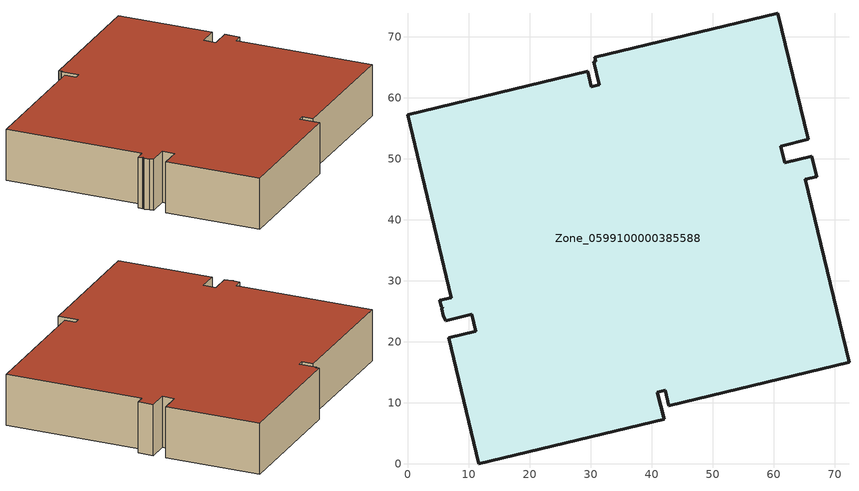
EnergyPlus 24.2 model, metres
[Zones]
Zone_0599100000385588
 floor ground (C_G): 42.04,7.28 11.72,0 6.74,20.7 11.21,21.76 10.56,24.52 6.23,23.46 5.88,24.26 5.59,25.44 5.75,25.78 5.52,25.73 5.27,26.79 7.19,27.26 0,57.23 29.53,64.34 30.15,61.79 31.43,62.11 30.5,65.89 30.86,65.98 30.69,66.68 60.67,73.88 65.64,53.16 61.19,52.09 61.81,49.38 66.27,50.44 67.08,47.08 65.16,46.62 72.36,16.63 42.81,9.56 42.22,12.04 40.97,11.72 z3.62
 wall outside (C_F): 67.08,47.08 66.27,50.44 61.81,49.38 61.19,52.09 65.64,53.16 60.67,73.88 30.69,66.68 30.86,65.98 30.5,65.89 31.43,62.11 30.15,61.79 29.53,64.34 0,57.23 7.19,27.26 5.27,26.79 5.52,25.73 5.75,25.78 5.59,25.44 5.88,24.26 6.23,23.46 10.56,24.52 11.21,21.76 6.74,20.7 11.72,0 42.04,7.28 40.97,11.72 42.22,12.04 42.81,9.56 72.36,16.63 65.16,46.62 67.08,47.08 z3.62:15.2
 roof outside (C_R): 30.5,65.89 31.43,62.11 30.15,61.79 29.53,64.34 0,57.23 7.19,27.26 5.27,26.79 5.52,25.73 5.75,25.78 5.59,25.44 5.88,24.26 6.23,23.46 10.56,24.52 11.21,21.76 6.74,20.7 11.72,0 42.04,7.28 40.97,11.72 42.22,12.04 42.81,9.56 72.36,16.63 65.16,46.62 67.08,47.08 66.27,50.44 61.81,49.38 61.19,52.09 65.64,53.16 60.67,73.88 30.69,66.68 30.86,65.98 z15.2
[BUILDING]
Pand.0599100000385588: North Axis=0; Terrain=City; Loads Convergence Tolerance Value=0.04; Temperature Convergence Tolerance Value=0.4; Solar Distribution=FullExterior; Maximum Number of Warmup Days=25; Minimum Number of Warmup Days=1
[Site:Location]
Rotterdam.The.Hague.AP_ZH_NLD Design_Conditions: Latitude=51.96; Longitude=4.45; Time Zone=1; Elevation=-4.5
[SITE:GROUNDTEMPERATURE:BUILDINGSURFACE]
18, 18, 18, 18, 18, 18, 18, 18, 18, 18, 18, 18
[MATERIAL] Thermal Absorptance=0.9; Solar Absorptance=0.7; Visible Absorptance=0.7
Name | Roughness | Thickness | Conductivity | Density | Specific Heat
G.TI.1992-2005 | MediumSmooth | 0.15 | 0.06 | 540 | 1210
F.TI.1992-2005 | Rough | 0.3 | 0.12 | 1920 | 840
R.TI.1992-2005 | MediumRough | 0.2 | 0.08 | 1500 | 1000
[CONSTRUCTION]
C_G: G.TI.1992-2005
C_F: F.TI.1992-2005
C_R: R.TI.1992-2005
[ZONE]
Zone_0599100000385588: Type=1; Multiplier=1; Ceiling Height=Autocalculate; Volume=Autocalculate; Floor Area=autocalculate; Part of Total Floor Area=Yes
[ZONEINFILTRATION:DESIGNFLOWRATE]
Infil_Zone_0599100000385588: Zone or ZoneList or Space or SpaceList=Zone_0599100000385588; Schedule=AlwaysOn; Design Flow Rate Calculation Method=Flow/Area; Flow Rate per Floor Area=0.0015; Constant Term Coefficient=1; Temperature Term Coefficient=0; Velocity Term Coefficient=0; Velocity Squared Term Coefficient=0
[HVACTEMPLATE:ZONE:IDEALLOADSAIRSYSTEM]
Zone_0599100000385588: Maximum Heating Supply Air Temperature=50; Minimum Cooling Supply Air Temperature=13; Maximum Heating Supply Air Humidity Ratio=0.0156; Minimum Cooling Supply Air Humidity Ratio=0.0077; Heating Limit=NoLimit; Cooling Limit=NoLimit; Dehumidification Control Type=ConstantSensibleHeatRatio; Cooling Sensible Heat Ratio=0.7; Dehumidification Setpoint=60; Humidification Control Type=None; Humidification Setpoint=30; Outdoor Air Method=None; Outdoor Air Flow Rate per Person=0.00944; Outdoor Air Flow Rate per Zone Floor Area=0; Outdoor Air Flow Rate per Zone=0; Demand Controlled Ventilation Type=None; Outdoor Air Economizer Type=NoEconomizer; Heat Recovery Type=None; Sensible Heat Recovery Effectiveness=0.7; Latent Heat Recovery Effectiveness=0.65
[ZONECONTROL:THERMOSTAT]
ThermostatControl_Zone_0599100000385588: Zone or ZoneList=Zone_0599100000385588; Control Type Schedule=DualSetpointControlType; Control 1=Thermostat_Zone_0599100000385588; Temperature Difference Between Cutout And Setpoint=0
[THERMOSTATSETPOINT:DUALSETPOINT]
Thermostat_Zone_0599100000385588: Heating Setpoint Temperature Schedule=HeatingSetpoint_Zone_0599100000385588; Cooling Setpoint Temperature Schedule=CoolingSetpoint_Zone_0599100000385588
[SCHEDULE:COMPACT]
HeatingSetpoint_Zone_0599100000385588: Through: 12/31, For: AllDays, Until: 24:00, 21
CoolingSetpoint_Zone_0599100000385588: Through: 12/31, For: AllDays, Until: 24:00, 24
DualSetpointControlType: Through: 12/31, For: AllDays, Until: 24:00, 4
AlwaysOn: Through: 12/31, For: AllDays, Until: 24:00, 1
